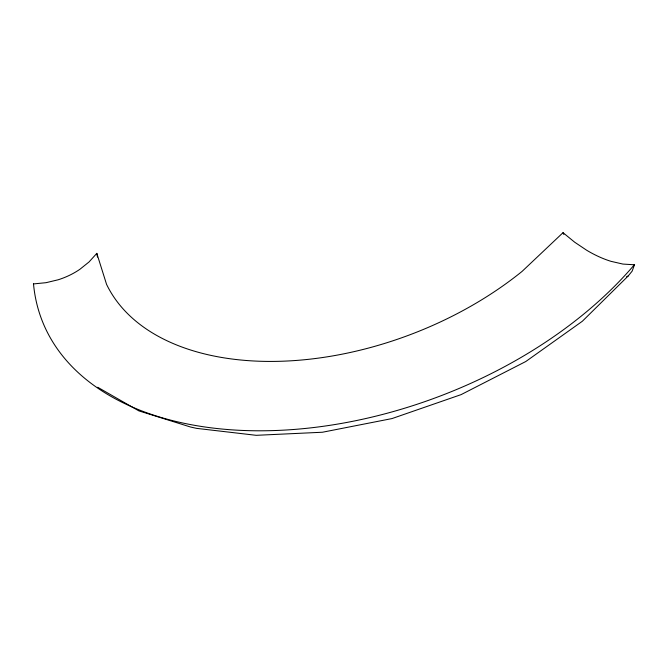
<?xml version="1.0" encoding="UTF-8"?>
<svg xmlns="http://www.w3.org/2000/svg" width="668" height="668" viewBox="0 0 668 668"><rect width="100%" height="100%" fill="white"/><g stroke="black" fill="none" stroke-linecap="round" stroke-linejoin="round"><path stroke-width="1" d="M634.6 264.486L632.112 271.183L628.254 275.917L582.379 321.224L525.766 361.53L461.079 394.629L391.982 418.577L322.435 432.238L256.22 435.319L196.526 428.355L190.622 427.036L138.861 410.878L97.703 387.256M634.308 264.779L622.902 264.069L611.011 261.338A87.984 49.223 44.2 0 1 586.688 250.258L574.672 242.2L563.024 232.681L522.117 271.367A267.15 163.526 -20.8 0 1 106.546 284.309L96.818 253.364L89.011 261.981L79.851 269.329A71.367 58.116 -8.8 0 1 58.183 279.775L46.075 282.681L33.4 283.933M626.492 276.869L628.254 275.917M563.024 232.681L563.825 234.451M96.818 253.364L97.461 257.08M634.341 264.787A344.204 212.733 -20.7 0 1 273.563 430.576A344.204 212.733 -20.7 0 1 33.509 283.892"/></g></svg>
